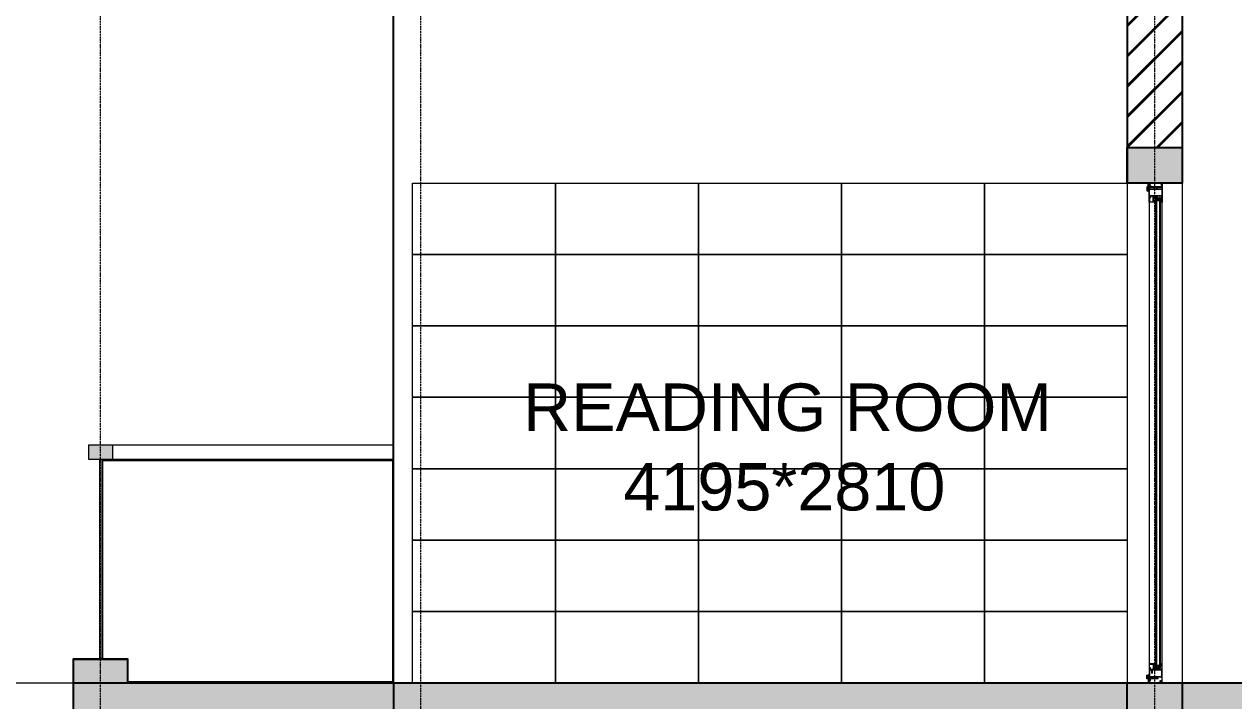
# Model space of a CAD drawing. Header units: millimetres. Extents: x -425671 to 598394, y -194194 to 343585.
# Drawn here: x 45408 to 50486, y 243717 to 246560 of the extents above; entities that cross this region are included whole.
import ezdxf

# ---------------------------------------------------------------- set-up
doc = ezdxf.new("R2010")
doc.units = ezdxf.units.MM
doc.linetypes.add('ACAD_ISO10W100', pattern=[18, 12, -3, 0, -3])
doc.linetypes.add('DOT3', pattern=[0.06, 0, -0.06])
for name, color, linetype, lineweight in [('230mm Wall', 250, 'Continuous', 25), ('Centre line', 30, 'Continuous', 9), ('Door', 250, 'Continuous', 15), ('Furniture', 250, 'Continuous', 5), ('Glass', 4, 'Continuous', 5), ('Hatch', 250, 'Continuous', 5), ('Hidden', 250, 'Continuous', 5), ('Railing', 250, 'Continuous', 9), ('TEXT', 30, 'DOT3', 9)]:
    doc.layers.add(name, color=color, linetype=linetype, lineweight=lineweight)
doc.layers.add('Slab', color=250, linetype='Continuous')
doc.styles.get("Standard").update_dxf_attribs({"font": 'arial.ttf'})

msp = doc.modelspace()

# ---------------------------------------------------------------- hatches: boundary and pattern name
at = {"layer": 'Door', "lineweight": 5}
h = msp.add_hatch(dxfattribs=at)
h.set_pattern_fill('DOTS', color=256, scale=20, angle=360, style=0)
h.set_pattern_definition([(1e-14, (50299.7707, 246025.3246), (0.625, -1.25), [0, -1.25])])
h.paths.add_polyline_path([(50163.665, 245826.632), (50161.665, 245824.632), (50161.665, 245831.632, 0.15152973), (50173.665, 245831.632), (50173.665, 245824.632), (50171.665, 245826.632)])
h = msp.add_hatch(dxfattribs=at)
h.set_pattern_fill('HEX', color=256, scale=6, angle=360, style=0)
h.set_pattern_definition([(1e-14, (50299.7707, 246025.3246), (3e-15, -1.299038), [0.75, -1.5]), (240, (50299.7707, 246025.3246), (-1.125, 0.649519), [0.75, -1.5]), (300, (50300.5207, 246025.3246), (-1.125, -0.649519), [0.75, -1.5])])
h.paths.add_polyline_path([(50162.365, 245819.632), (50162.365, 245824.342), (50163.955, 245825.932), (50171.375, 245825.932), (50172.965, 245824.342), (50172.965, 245819.632)])
h = msp.add_hatch(dxfattribs=at)
h.set_pattern_fill('DOTS', color=256, scale=8, angle=90, style=0)
h.set_pattern_definition([(270, (49814.37626, 244024.933), (-0.5, -0.25), [0, -0.5])])
edge = h.paths.add_edge_path(flags=16)
edge.add_line((50181.728, 245815.81), (50181.128, 245815.81))
edge.add_arc((50181.128, 245816.41), 0.6, -270, -90, ccw=False)
edge.add_line((50181.128, 245817.01), (50181.728, 245817.01))
edge.add_arc((50181.728, 245816.41), 0.6, -90, 90, ccw=False)
edge = h.paths.add_edge_path()
edge.add_arc((50177.854, 245818.748), 0.25, 130, 305)
edge.add_line((50177.998, 245818.543), (50178.613, 245819.307))
edge.add_arc((50178.728, 245819.144), 0.2, 0, 125, ccw=False)
edge.add_line((50178.928, 245819.144), (50178.928, 245817.875))
edge.add_line((50178.928, 245817.875), (50177.694, 245816.439))
edge.add_arc((50177.854, 245816.248), 0.25, 130, 305)
edge.add_line((50177.998, 245816.043), (50178.613, 245816.807))
edge.add_arc((50178.728, 245816.644), 0.2, 0, 125, ccw=False)
edge.add_line((50178.928, 245816.644), (50178.928, 245815.375))
edge.add_line((50178.928, 245815.375), (50177.694, 245813.939))
edge.add_arc((50177.854, 245813.748), 0.25, 130, 305)
edge.add_line((50177.998, 245813.543), (50178.613, 245814.307))
edge.add_arc((50178.728, 245814.144), 0.2, 0, 125, ccw=False)
edge.add_line((50178.928, 245814.144), (50178.928, 245813.42))
edge.add_arc((50177.428, 245813.42), 1.5, -55, 0, ccw=False)
edge.add_line((50178.288, 245812.191), (50176.975, 245810.938))
edge.add_arc((50177.204, 245810.61), 0.4, 125, 295)
edge.add_line((50177.373, 245810.248), (50178.819, 245811.144))
edge.add_arc((50183.045, 245802.081), 10, 96.65945, 115, ccw=False)
edge.add_arc((50181.828, 245812.51), 0.5, -83.34055, 0)
edge.add_line((50182.328, 245812.51), (50182.328, 245813.01))
edge.add_line((50182.328, 245813.01), (50180.528, 245813.01))
edge.add_line((50180.528, 245813.01), (50180.528, 245814.91))
edge.add_line((50180.528, 245814.91), (50181.528, 245814.91))
edge.add_line((50181.528, 245814.91), (50181.528, 245814.61))
edge.add_arc((50181.728, 245814.61), 0.2, 180, 321.758358)
edge.add_line((50181.885, 245814.486), (50182.913, 245815.791))
edge.add_arc((50182.128, 245816.41), 1, -38.241642, 38.241642)
edge.add_line((50182.913, 245817.029), (50181.885, 245818.334))
edge.add_arc((50181.728, 245818.21), 0.2, 38.241642, 180)
edge.add_line((50181.528, 245818.21), (50181.528, 245817.91))
edge.add_line((50181.528, 245817.91), (50180.528, 245817.91))
edge.add_line((50180.528, 245817.91), (50180.528, 245820.71))
edge.add_line((50180.528, 245820.71), (50179.328, 245820.71))
edge.add_line((50179.328, 245820.71), (50177.694, 245818.939))
h = msp.add_hatch(dxfattribs=at)
h.set_pattern_fill('DOTS', color=256, scale=20, angle=360, style=0)
h.set_pattern_definition([(360, (50299.7707, 243660.2033), (0.625, 1.25), [0, -1.25])])
h.paths.add_polyline_path([(50163.665, 243858.896), (50161.665, 243860.896), (50161.665, 243853.896, -0.15152973), (50173.665, 243853.896), (50173.665, 243860.896), (50171.665, 243858.896)])
h = msp.add_hatch(dxfattribs=at)
h.set_pattern_fill('HEX', color=256, scale=6, angle=360, style=0)
h.set_pattern_definition([(360, (50299.7707, 243660.2033), (3e-15, 1.299038), [0.75, -1.5]), (120, (50299.7707, 243660.2033), (-1.125, -0.649519), [0.75, -1.5]), (60, (50300.5207, 243660.2033), (-1.125, 0.649519), [0.75, -1.5])])
h.paths.add_polyline_path([(50162.365, 243865.896), (50162.365, 243861.186), (50163.955, 243859.596), (50171.375, 243859.596), (50172.965, 243861.186), (50172.965, 243865.896)])
h = msp.add_hatch(dxfattribs=at)
h.set_pattern_fill('DOTS', color=256, scale=8, angle=90, style=0)
h.set_pattern_definition([(90, (49814.37626, 245660.5949), (-0.5, 0.25), [0, -0.5])])
edge = h.paths.add_edge_path(flags=16)
edge.add_line((50181.728, 243869.718), (50181.128, 243869.718))
edge.add_arc((50181.128, 243869.118), 0.6, 450, 630)
edge.add_line((50181.128, 243868.518), (50181.728, 243868.518))
edge.add_arc((50181.728, 243869.118), 0.6, 270, 450)
edge = h.paths.add_edge_path()
edge.add_arc((50177.854, 243866.78), 0.25, 55, 230, ccw=False)
edge.add_line((50177.998, 243866.985), (50178.613, 243866.22))
edge.add_arc((50178.728, 243866.384), 0.2, 235, 360)
edge.add_line((50178.928, 243866.384), (50178.928, 243867.653))
edge.add_line((50178.928, 243867.653), (50177.694, 243869.089))
edge.add_arc((50177.854, 243869.28), 0.25, 55, 230, ccw=False)
edge.add_line((50177.998, 243869.485), (50178.613, 243868.72))
edge.add_arc((50178.728, 243868.884), 0.2, 235, 360)
edge.add_line((50178.928, 243868.884), (50178.928, 243870.153))
edge.add_line((50178.928, 243870.153), (50177.694, 243871.589))
edge.add_arc((50177.854, 243871.78), 0.25, 55, 230, ccw=False)
edge.add_line((50177.998, 243871.985), (50178.613, 243871.22))
edge.add_arc((50178.728, 243871.384), 0.2, 235, 360)
edge.add_line((50178.928, 243871.384), (50178.928, 243872.108))
edge.add_arc((50177.428, 243872.108), 1.5, 360, 415)
edge.add_line((50178.288, 243873.337), (50176.975, 243874.59))
edge.add_arc((50177.204, 243874.918), 0.4, 65, 235, ccw=False)
edge.add_line((50177.373, 243875.28), (50178.819, 243874.384))
edge.add_arc((50183.045, 243883.447), 10, 245, 263.34055)
edge.add_arc((50181.828, 243873.018), 0.5, 360, 443.34055, ccw=False)
edge.add_line((50182.328, 243873.018), (50182.328, 243872.518))
edge.add_line((50182.328, 243872.518), (50180.528, 243872.518))
edge.add_line((50180.528, 243872.518), (50180.528, 243870.618))
edge.add_line((50180.528, 243870.618), (50181.528, 243870.618))
edge.add_line((50181.528, 243870.618), (50181.528, 243870.918))
edge.add_arc((50181.728, 243870.918), 0.2, 38.241642, 180, ccw=False)
edge.add_line((50181.885, 243871.041), (50182.913, 243869.737))
edge.add_arc((50182.128, 243869.118), 1, 321.758358, 398.241642, ccw=False)
edge.add_line((50182.913, 243868.499), (50181.885, 243867.194))
edge.add_arc((50181.728, 243867.318), 0.2, 180, 321.758358, ccw=False)
edge.add_line((50181.528, 243867.318), (50181.528, 243867.618))
edge.add_line((50181.528, 243867.618), (50180.528, 243867.618))
edge.add_line((50180.528, 243867.618), (50180.528, 243864.818))
edge.add_line((50180.528, 243864.818), (50179.328, 243864.818))
edge.add_line((50179.328, 243864.818), (50177.694, 243866.589))
at = {"layer": 'Hatch', "transparency": 33554687}
h = msp.add_hatch(dxfattribs=at)
h.set_pattern_fill('JIS_RC_15', color=256, scale=6)
h.set_pattern_definition([(45, (-4774807.05, -1912552.58), (-63.6396103, 63.6396103), []), (45, (-4774802.7, -1912552.58), (-63.6396103, 63.6396103), []), (45, (-4774798.35, -1912552.58), (-63.6396103, 63.6396103), [])])
h.paths.add_polyline_path([(58429.03, 239292.316), (58199.03, 239292.316), (58199.03, 237192.316), (58429.03, 237192.316)])
h.paths.add_polyline_path([(58429.03, 240042.316), (58199.03, 240042.316), (58199.03, 239842.316), (58429.03, 239842.316)])
h.paths.add_polyline_path([(58429.03, 242592.316), (58199.03, 242592.316), (58199.03, 240492.316), (58429.03, 240492.316)])
h.paths.add_polyline_path([(58429.03, 245892.316), (58199.03, 245892.316), (58199.03, 243792.316), (58429.03, 243792.316)])
h.paths.add_polyline_path([(58429.03, 249192.316), (58199.03, 249192.316), (58199.03, 247092.316), (58429.03, 247092.316)])
h.paths.add_polyline_path([(58429.03, 249942.316), (58199.03, 249942.316), (58199.03, 249742.316), (58429.03, 249742.316)])
h.paths.add_polyline_path([(56699.03, 249942.316), (56469.03, 249942.316), (56469.03, 249342.316), (56699.03, 249342.316)])
h.paths.add_polyline_path([(56699.03, 249192.316), (56469.03, 249192.316), (56469.03, 247092.316), (56699.03, 247092.316)])
h.paths.add_polyline_path([(50269.03, 249942.316), (50039.03, 249942.316), (50039.03, 249342.316), (50269.03, 249342.316)])
h.paths.add_polyline_path([(50269.03, 246642.316), (50039.03, 246642.316), (50039.03, 246042.316), (50269.03, 246042.316)])
h.paths.add_polyline_path([(56699.03, 246642.316), (56469.03, 246642.316), (56469.03, 246042.316), (56699.03, 246042.316)])
h.paths.add_polyline_path([(56699.03, 243342.316), (56469.03, 243342.316), (56469.03, 242742.316), (56699.03, 242742.316)])
h.paths.add_polyline_path([(50269.03, 243342.316), (50039.03, 243342.316), (50039.03, 242742.316), (50269.03, 242742.316)])
h.paths.add_polyline_path([(50269.03, 240042.316), (50039.03, 240042.316), (50039.03, 239442.316), (50269.03, 239442.316)])
h.paths.add_polyline_path([(56699.03, 240042.316), (56469.03, 240042.316), (56469.03, 239442.316), (56699.03, 239442.316)])
at = {"layer": 'Slab', "transparency": 33554687}
h = msp.add_hatch(color=256, dxfattribs=at)
h.dxf.hatch_style = 1
h.paths.add_polyline_path([(50269.03, 246042.316), (50039.03, 246042.316), (50039.03, 245892.316), (50269.03, 245892.316)])
h.paths.add_polyline_path([(50269.03, 247092.316), (50039.03, 247092.316), (50039.03, 246942.316), (50039.03, 246942.316), (50039.03, 246642.316), (50269.03, 246642.316)])
h.paths.add_polyline_path([(53579.03, 247092.316), (50269.03, 247092.316), (50269.03, 246942.316), (53579.03, 246942.316)])
h.paths.add_polyline_path([(53849.03, 247092.316), (53579.03, 247092.316), (53579.03, 246942.316), (53774.03, 246942.316), (53774.03, 246867.316), (54044.03, 246867.316), (54044.03, 246717.316), (54314.03, 246717.316), (54314.03, 246567.316), (54584.03, 246567.316), (54584.03, 246417.316), (54854.03, 246417.316), (54854.03, 246267.316), (55124.03, 246267.316), (55124.03, 246117.316), (55394.03, 246117.316), (55394.03, 245967.316), (55469.03, 245967.316), (55469.03, 246192.316), (55199.03, 246192.316), (55199.03, 246342.316), (54929.03, 246342.316), (54929.03, 246492.316), (54659.03, 246492.316), (54659.03, 246642.316), (54389.03, 246642.316), (54389.03, 246792.316), (54119.03, 246792.316), (54119.03, 246942.316), (53849.03, 246942.316)])
h.paths.add_polyline_path([(56699.03, 247092.316), (56469.03, 247092.316), (56469.03, 246642.316), (56699.03, 246642.316)])
h.paths.add_polyline_path([(58199.03, 247092.316), (56699.03, 247092.316), (56699.03, 246942.316), (58199.03, 246942.316)])
h.paths.add_polyline_path([(58429.03, 246942.316), (58429.03, 247092.316), (58199.03, 247092.316), (58199.03, 246642.316), (58429.03, 246642.316)])
h.paths.add_polyline_path([(58429.03, 246442.316), (58199.03, 246442.316), (58199.03, 246342.316), (58429.03, 246342.316)])
h.paths.add_polyline_path([(58879.03, 246392.316), (58729.03, 246442.316), (58429.03, 246442.316), (58429.03, 246342.316), (58879.03, 246342.316)])
h.paths.add_polyline_path([(58429.03, 246042.316), (58199.03, 246042.316), (58199.03, 245892.316), (58429.03, 245892.316)])
h.paths.add_polyline_path([(56699.03, 246042.316), (56469.03, 246042.316), (56469.03, 245892.316), (56699.03, 245892.316)])
h.paths.add_polyline_path([(56469.03, 250392.316), (50269.03, 250392.316), (50269.03, 250242.316), (56469.03, 250242.316)])
h.paths.add_polyline_path([(56699.03, 250392.316), (56469.03, 250392.316), (56469.03, 249942.316), (56699.03, 249942.316)])
h.paths.add_polyline_path([(58199.03, 250392.316), (56699.03, 250392.316), (56699.03, 250242.316), (58199.03, 250242.316)])
h.paths.add_polyline_path([(58429.03, 250392.316), (58199.03, 250392.316), (58199.03, 250242.316), (58199.03, 249942.316), (58429.03, 249942.316)])
h.paths.add_polyline_path([(58429.03, 249742.316), (58199.03, 249742.316), (58199.03, 249642.316), (58429.03, 249642.316)])
h.paths.add_polyline_path([(58879.03, 249692.316), (58729.03, 249742.316), (58429.03, 249742.316), (58429.03, 249642.316), (58879.03, 249642.316)])
h.paths.add_polyline_path([(58429.03, 250492.316), (58199.03, 250492.316), (58199.03, 250392.316), (58429.03, 250392.316)])
h.paths.add_polyline_path([(58429.03, 249342.316), (58199.03, 249342.316), (58199.03, 249192.316), (58429.03, 249192.316)])
h.paths.add_polyline_path([(56699.03, 249342.316), (56469.03, 249342.316), (56469.03, 249192.316), (56699.03, 249192.316)])
h.paths.add_polyline_path([(50269.03, 250242.316), (50269.03, 250392.316), (50039.03, 250392.316), (50039.03, 249942.316), (50269.03, 249942.316)])
h.paths.add_polyline_path([(50269.03, 250492.316), (50039.03, 250492.316), (50039.03, 250392.316), (50269.03, 250392.316)])
h.paths.add_polyline_path([(50269.03, 249342.316), (50039.03, 249342.316), (50039.03, 249192.316), (50269.03, 249192.316)])
h.paths.add_polyline_path([(50039.03, 247092.316), (46959.03, 247092.316), (46959.03, 246942.316), (50039.03, 246942.316)])
h.paths.add_polyline_path([(50039.03, 243792.316), (46959.03, 243792.316), (46959.03, 243642.316), (50039.03, 243642.316)])
h.paths.add_polyline_path([(46959.03, 243792.316), (45614.03, 243792.316), (45614.03, 243642.316), (46959.03, 243642.316)])
h.paths.add_polyline_path([(45844.03, 243892.316), (45614.03, 243892.316), (45614.03, 243792.316), (45844.03, 243792.316)])
h.paths.add_polyline_path([(45779.03, 244792.316), (45679.03, 244792.316), (45679.03, 244732.316), (45779.03, 244732.316)])
h.paths.add_polyline_path([(45779.03, 241492.316), (45679.03, 241492.316), (45679.03, 241432.316), (45779.03, 241432.316)])
h.paths.add_polyline_path([(45844.03, 240592.316), (45614.03, 240592.316), (45614.03, 240492.316), (45844.03, 240492.316)])
h.paths.add_polyline_path([(46959.03, 240492.316), (45614.03, 240492.316), (45614.03, 240342.316), (46959.03, 240342.316)])
h.paths.add_polyline_path([(50039.03, 240492.316), (47039.03, 240492.316), (46959.03, 240492.316), (46959.03, 240342.316), (50039.03, 240342.316)])
h.paths.add_polyline_path([(50269.03, 243792.316), (50039.03, 243792.316), (50039.03, 243642.316), (50039.03, 243642.316), (50039.03, 243342.316), (50269.03, 243342.316)])
h.paths.add_polyline_path([(50269.03, 242742.316), (50039.03, 242742.316), (50039.03, 242592.316), (50269.03, 242592.316)])
h.paths.add_polyline_path([(52544.03, 243792.316), (50269.03, 243792.316), (50269.03, 243642.316), (52544.03, 243642.316)])
h.paths.add_polyline_path([(56699.03, 243642.316), (56699.03, 243792.316), (56469.03, 243792.316), (56469.03, 243342.316), (56699.03, 243342.316)])
h.paths.add_polyline_path([(58199.03, 243642.316), (56699.03, 243642.316), (56699.03, 243542.316), (58199.03, 243542.316)])
h.paths.add_polyline_path([(58429.03, 243792.316), (58199.03, 243792.316), (58199.03, 243342.316), (58429.03, 243342.316)])
h.paths.add_polyline_path([(58429.03, 243142.316), (58199.03, 243142.316), (58199.03, 243042.316), (58429.03, 243042.316)])
h.paths.add_polyline_path([(58729.03, 243142.316), (58429.03, 243142.316), (58429.03, 243042.316), (58879.03, 243042.316), (58879.03, 243092.316)])
h.paths.add_polyline_path([(58429.03, 242742.316), (58199.03, 242742.316), (58199.03, 242592.316), (58429.03, 242592.316)])
h.paths.add_polyline_path([(56699.03, 242742.316), (56469.03, 242742.316), (56469.03, 242592.316), (56699.03, 242592.316)])
h.paths.add_polyline_path([(50269.03, 240492.316), (50039.03, 240492.316), (50039.03, 240342.316), (50039.03, 240342.316), (50039.03, 240042.316), (50269.03, 240042.316)])
h.paths.add_polyline_path([(52544.03, 240492.316), (50269.03, 240492.316), (50269.03, 240342.316), (52544.03, 240342.316)])
h.paths.add_polyline_path([(52844.03, 240492.316), (52544.03, 240492.316), (52544.03, 240342.316), (52844.03, 240342.316)])
h.paths.add_polyline_path([(53579.03, 240492.316), (52844.03, 240492.316), (52844.03, 240342.316), (53579.03, 240342.316)])
h.paths.add_polyline_path([(53849.03, 240492.316), (53579.03, 240492.316), (53579.03, 240342.316), (53774.03, 240342.316), (53774.03, 240267.316), (54044.03, 240267.316), (54044.03, 240117.316), (54314.03, 240117.316), (54314.03, 239967.316), (54584.03, 239967.316), (54584.03, 239817.316), (54854.03, 239817.316), (54854.03, 239667.316), (55124.03, 239667.316), (55124.03, 239517.316), (55394.03, 239517.316), (55394.03, 239367.316), (55469.03, 239367.316), (55469.03, 239592.316), (55199.03, 239592.316), (55199.03, 239742.316), (54929.03, 239742.316), (54929.03, 239892.316), (54659.03, 239892.316), (54659.03, 240042.316), (54389.03, 240042.316), (54389.03, 240192.316), (54119.03, 240192.316), (54119.03, 240342.316), (53849.03, 240342.316)])
h.paths.add_polyline_path([(56699.03, 240342.316), (56699.03, 240492.316), (56469.03, 240492.316), (56469.03, 240042.316), (56699.03, 240042.316)])
h.paths.add_polyline_path([(58199.03, 240342.316), (56699.03, 240342.316), (56699.03, 240242.316), (58199.03, 240242.316)])
h.paths.add_polyline_path([(58429.03, 240492.316), (58199.03, 240492.316), (58199.03, 240042.316), (58429.03, 240042.316)])
h.paths.add_polyline_path([(58429.03, 239842.316), (58199.03, 239842.316), (58199.03, 239742.316), (58429.03, 239742.316)])
h.paths.add_polyline_path([(58429.03, 239442.316), (58199.03, 239442.316), (58199.03, 239292.316), (58429.03, 239292.316)])
h.paths.add_polyline_path([(56699.03, 239442.316), (56469.03, 239442.316), (56469.03, 239292.316), (56699.03, 239292.316)])
h.paths.add_polyline_path([(58199.03, 237042.316), (56699.03, 237042.316), (56699.03, 236942.316), (58199.03, 236942.316)])
h.paths.add_polyline_path([(58429.03, 237192.316), (58199.03, 237192.316), (58199.03, 236742.316), (58429.03, 236742.316)])
h.paths.add_polyline_path([(56699.03, 237192.316), (56469.03, 237192.316), (56469.03, 236742.316), (56699.03, 236742.316)])
h.paths.add_polyline_path([(56469.03, 237192.316), (52844.03, 237192.316), (52844.03, 237042.316), (56469.03, 237042.316)])
h.paths.add_polyline_path([(52844.03, 237192.316), (52544.03, 237192.316), (52544.03, 237042.316), (52844.03, 237042.316)])
h.paths.add_polyline_path([(52544.03, 237192.316), (50269.03, 237192.316), (50269.03, 237042.316), (52544.03, 237042.316)])
h.paths.add_polyline_path([(50269.03, 237192.316), (50039.03, 237192.316), (50039.03, 236742.316), (50269.03, 236742.316)])
h.paths.add_polyline_path([(50269.03, 239442.316), (50039.03, 239442.316), (50039.03, 239292.316), (50269.03, 239292.316)])
h.paths.add_polyline_path([(46959.03, 247092.316), (45614.03, 247092.316), (45614.03, 246942.316), (46959.03, 246942.316)])
h.paths.add_polyline_path([(50204.03, 251292.316), (50104.03, 251292.316), (50104.03, 251232.316), (50204.03, 251232.316)])
h.paths.add_polyline_path([(58364.03, 251292.316), (58264.03, 251292.316), (58264.03, 251232.316), (58364.03, 251232.316)])

# ---------------------------------------------------------------- linework, layer by layer
at = {"layer": '230mm Wall'}
for p, q in [((46959.03, 243792.316), (46959.03, 246942.316)), ((50039.03, 246942.316), (50039.03, 245892.316)), ((50269.03, 246942.316), (50269.03, 245892.316)), ((50269.03, 245892.316), (50039.03, 245892.316))]:
    msp.add_line(p, q, dxfattribs=at)
at = {"layer": 'Centre line', "linetype": 'ACAD_ISO10W100', "ltscale": 0.6}
for p, q in [((45729.018, 228832.337), (45729.044, 260832.337)), ((47074.011, 228832.337), (47074.038, 260832.337)), ((50154.023, 228832.337), (50154.05, 260832.337))]:
    msp.add_line(p, q, dxfattribs=at)
at = {"layer": 'Door', "lineweight": 5}
for p, q in [((50126.89, 245876.027), (50121.699, 245876.027)), ((50121.699, 245876.027), (50121.699, 245860.289)), ((50123.299, 245867.589), (50123.299, 245874.027)), ((50183.669, 245874.027), (50123.299, 245874.027)), ((50125.099, 245867.589), (50123.299, 245867.589)), ((50123.299, 245861.389), (50123.299, 245866.389)), ((50123.299, 245866.389), (50125.899, 245866.389)), ((50125.899, 245861.389), (50123.299, 245861.389)), ((50125.099, 245868.589), (50125.099, 245867.589)), ((50126.099, 245868.589), (50125.099, 245868.589)), ((50125.899, 245866.389), (50125.899, 245865.609)), ((50125.899, 245862.369), (50125.899, 245861.389)), ((50126.099, 245867.589), (50126.099, 245868.589)), ((50126.699, 245867.589), (50126.099, 245867.589)), ((50126.699, 245866.384), (50126.699, 245867.589)), ((50126.699, 245860.589), (50126.699, 245861.595)), ((50126.89, 245876.027), (50126.89, 245887.181)), ((50127.093, 245887.381), (50131.39, 245887.381)), ((50128.49, 245886.081), (50128.49, 245881.081)), ((50131.09, 245886.081), (50128.49, 245886.081)), ((50128.49, 245881.081), (50131.09, 245881.081)), ((50130.29, 245879.881), (50128.49, 245879.881)), ((50128.49, 245879.881), (50128.49, 245876.027)), ((50183.669, 245876.027), (50128.49, 245876.027)), ((50130.29, 245878.881), (50130.29, 245879.881)), ((50131.29, 245878.881), (50130.29, 245878.881)), ((50131.09, 245885.101), (50131.09, 245886.081)), ((50131.09, 245881.081), (50131.09, 245881.861)), ((50131.29, 245879.881), (50131.29, 245878.881)), ((50131.89, 245879.881), (50131.29, 245879.881)), ((50131.89, 245886.881), (50131.89, 245885.875)), ((50131.89, 245881.087), (50131.89, 245879.881)), ((50121.902, 245860.089), (50126.199, 245860.089)), ((50130.665, 245821.973), (50130.665, 243863.555)), ((50157.665, 245831.632), (50157.665, 243853.896)), ((50158.665, 245831.632), (50158.665, 243853.896)), ((50159.665, 245831.632), (50159.665, 243853.896)), ((50160.665, 245831.632), (50160.665, 243853.896)), ((50161.665, 245831.632), (50161.665, 243853.896)), ((50173.665, 245831.632), (50173.665, 243853.896)), ((50174.665, 245831.632), (50174.665, 243853.896)), ((50175.665, 245831.632), (50175.665, 243853.896)), ((50176.665, 245831.632), (50176.665, 243853.896)), ((50177.665, 245831.632), (50177.665, 243853.896)), ((50185.669, 243859.841), (50185.669, 245812.719)), ((50138.268, 243847.212), (50138.268, 243848.712)), ((50121.699, 243809.501), (50121.699, 243825.239)), ((50126.89, 243809.501), (50121.699, 243809.501)), ((50121.902, 243825.439), (50126.199, 243825.439)), ((50123.299, 243824.139), (50123.299, 243819.139)), ((50125.899, 243824.139), (50123.299, 243824.139)), ((50123.299, 243819.139), (50125.899, 243819.139)), ((50125.099, 243817.939), (50123.299, 243817.939)), ((50123.299, 243817.939), (50123.299, 243811.501)), ((50169.056, 243811.501), (50123.299, 243811.501)), ((50125.099, 243816.939), (50125.099, 243817.939)), ((50126.099, 243816.939), (50125.099, 243816.939)), ((50125.899, 243823.158), (50125.899, 243824.139)), ((50125.899, 243819.139), (50125.899, 243819.919)), ((50126.099, 243817.939), (50126.099, 243816.939)), ((50126.699, 243817.939), (50126.099, 243817.939)), ((50126.699, 243824.939), (50126.699, 243823.933)), ((50126.699, 243819.144), (50126.699, 243817.939)), ((50126.89, 243809.501), (50126.89, 243798.347)), ((50127.093, 243798.147), (50131.39, 243798.147)), ((50128.49, 243805.647), (50128.49, 243809.501)), ((50169.056, 243809.501), (50128.49, 243809.501)), ((50130.29, 243805.647), (50128.49, 243805.647)), ((50128.49, 243799.447), (50128.49, 243804.447)), ((50128.49, 243804.447), (50131.09, 243804.447)), ((50131.09, 243799.447), (50128.49, 243799.447)), ((50130.29, 243806.647), (50130.29, 243805.647)), ((50131.29, 243806.647), (50130.29, 243806.647)), ((50131.09, 243804.447), (50131.09, 243803.667)), ((50131.09, 243800.427), (50131.09, 243799.447)), ((50131.29, 243805.647), (50131.29, 243806.647)), ((50131.89, 243805.647), (50131.29, 243805.647)), ((50131.89, 243804.441), (50131.89, 243805.647)), ((50131.89, 243798.647), (50131.89, 243799.652)), ((50169.056, 243809.501), (50169.056, 243811.501))]:
    msp.add_line(p, q, dxfattribs=at)
at = {"layer": 'Door', "linetype": 'Continuous', "lineweight": 5}
for p, q in [((50126.89, 245887.181), (50126.89, 245892.316)), ((50181.169, 245892.316), (50126.89, 245892.316)), ((50161.665, 245831.632), (50157.665, 245831.632)), ((50177.665, 245831.632), (50173.665, 245831.632)), ((50138.669, 243847.312), (50138.669, 243848.712)), ((50161.665, 243853.896), (50157.665, 243853.896)), ((50177.665, 243853.896), (50173.665, 243853.896)), ((50127.093, 243798.147), (50127.093, 243792.316)), ((50180.181, 243792.316), (50127.093, 243792.316))]:
    msp.add_line(p, q, dxfattribs=at)
at = {"layer": 'Door', "color": 252, "lineweight": 5}
for p, q in [((50142.37, 243848.226), (50141.571, 243849.027)), ((50144.257, 243847.14), (50142.113, 243847.344)), ((50144.257, 243846.258), (50142.113, 243846.462)), ((50144.257, 243845.376), (50142.113, 243845.58)), ((50144.257, 243844.494), (50142.113, 243844.698)), ((50144.257, 243843.612), (50142.113, 243843.816)), ((50144.257, 243842.73), (50142.113, 243842.934)), ((50144.257, 243841.848), (50142.113, 243842.052)), ((50144.257, 243840.966), (50142.113, 243841.17)), ((50144.257, 243840.084), (50142.113, 243840.288)), ((50144.257, 243839.202), (50142.113, 243839.406)), ((50144.257, 243838.32), (50142.113, 243838.524)), ((50144.257, 243837.438), (50142.113, 243837.642)), ((50144.257, 243836.556), (50142.113, 243836.76)), ((50144.257, 243835.674), (50142.113, 243835.878)), ((50144.082, 243834.792), (50142.329, 243834.996)), ((50144.257, 243848.022), (50142.37, 243848.226)), ((50142.699, 243834.773), (50143.236, 243832.602)), ((50142.699, 243834.773), (50143.236, 243832.602)), ((50143.236, 243832.602), (50143.669, 243834.489)), ((50143.981, 243848.226), (50144.888, 243849.018))]:
    msp.add_line(p, q, dxfattribs=at)
at = {"layer": 'Door', "lineweight": 5}
for points in [[(50128.207, 245865.245), (50128.76, 245864.359), (50129.897, 245863.39, -0.24420194), (50130.981, 245860.988, -0.29976321), (50129.751, 245859.181, -0.35636014), (50126.732, 245859.773), (50126.732, 245862.473, 0.41421356), (50126.532, 245862.673), (50125.494, 245862.673, 0.55884413), (50125.315, 245862.383), (50125.606, 245861.808, -0.55884413), (50125.427, 245861.517), (50125.434, 245861.517, -0.24467363), (50125.024, 245861.731), (50123.928, 245863.402, -0.31535027), (50123.928, 245864.549), (50125.024, 245866.22, -0.24467363), (50125.434, 245866.433), (50125.427, 245866.433, -0.55884413), (50125.606, 245866.143), (50125.315, 245865.568, 0.55884413), (50125.494, 245865.278), (50126.532, 245865.278, 0.41421356), (50126.732, 245865.478), (50126.732, 245867.655, -1.0991934), (50128.191, 245868.12)], [(50127.53, 245864.408), (50127.538, 245860.273, 0.34244487), (50128.232, 245859.773, 0.60288188), (50129.993, 245861.354, 0.312924), (50129.194, 245862.659), (50128.599, 245863.273)], [(50133.336, 245884.751), (50133.889, 245883.865), (50135.026, 245882.895, -0.24420194), (50136.111, 245880.493, -0.29976321), (50134.881, 245878.686, -0.35636014), (50131.862, 245879.278), (50131.862, 245881.978, 0.41421356), (50131.662, 245882.178), (50130.623, 245882.178, 0.55884413), (50130.444, 245881.888), (50130.735, 245881.313, -0.55884413), (50130.556, 245881.023), (50130.563, 245881.023, -0.24467363), (50130.154, 245881.236), (50129.057, 245882.907, -0.31535027), (50129.057, 245884.054), (50130.154, 245885.726, -0.24467363), (50130.563, 245885.939), (50130.556, 245885.939, -0.55884413), (50130.735, 245885.649), (50130.444, 245885.073, 0.55884413), (50130.623, 245884.783), (50131.662, 245884.783, 0.41421356), (50131.862, 245884.983), (50131.862, 245887.161, -1.0991934), (50133.321, 245887.625)], [(50132.66, 245883.913), (50132.668, 245879.778, 0.34244487), (50133.362, 245879.278, 0.60288188), (50135.123, 245880.859, 0.312924), (50134.323, 245882.165), (50133.729, 245882.778)], [(50157.563, 245823.441), (50153.863, 245816.721, 0.5141299), (50154.284, 245815.841), (50154.789, 245815.752), (50154.789, 245812.352), (50153.345, 245812.225, 0.65154927), (50153.05, 245811.36, 0.09766137), (50159.55, 245807.377, 0.81914013), (50159.962, 245808.044, -0.33146473), (50157.832, 245819.799), (50159.436, 245823.029, 0.55664167), (50158.989, 245823.752), (50158.089, 245823.752, 0.27339926)], [(50177.694, 245818.939, 0.95729174), (50177.998, 245818.543), (50178.613, 245819.307, -0.6068149), (50178.928, 245819.144), (50178.928, 245817.875), (50177.694, 245816.439, 0.95729174), (50177.998, 245816.043), (50178.613, 245816.807, -0.6068149), (50178.928, 245816.644), (50178.928, 245815.375), (50177.694, 245813.939, 0.95729174), (50177.998, 245813.543), (50178.613, 245814.307, -0.6068149), (50178.928, 245814.144), (50178.928, 245813.42, -0.24469844), (50178.288, 245812.191), (50176.975, 245810.938, 0.91633117), (50177.373, 245810.248), (50178.819, 245811.144, -0.08019702), (50181.886, 245812.014, 0.38056629), (50182.328, 245812.51), (50182.328, 245813.01), (50180.528, 245813.01), (50180.528, 245814.91), (50181.528, 245814.91), (50181.528, 245814.61, 0.71170345), (50181.885, 245814.486), (50182.913, 245815.791, 0.34668807), (50182.913, 245817.029), (50181.885, 245818.334, 0.71170345), (50181.528, 245818.21), (50181.528, 245817.91), (50180.528, 245817.91), (50180.528, 245820.71), (50179.328, 245820.71)], [(50157.563, 243862.087), (50153.863, 243868.807, -0.5141299), (50154.284, 243869.687), (50154.789, 243869.776), (50154.789, 243873.176), (50153.345, 243873.302, -0.65154927), (50153.05, 243874.168, -0.09766137), (50159.55, 243878.151, -0.81914013), (50159.962, 243877.484, 0.33146473), (50157.832, 243865.729), (50159.436, 243862.499, -0.55664167), (50158.989, 243861.776), (50158.089, 243861.776, -0.27339926)], [(50177.694, 243866.589, -0.95729174), (50177.998, 243866.985), (50178.613, 243866.22, 0.6068149), (50178.928, 243866.384), (50178.928, 243867.653), (50177.694, 243869.089, -0.95729174), (50177.998, 243869.485), (50178.613, 243868.72, 0.6068149), (50178.928, 243868.884), (50178.928, 243870.153), (50177.694, 243871.589, -0.95729174), (50177.998, 243871.985), (50178.613, 243871.22, 0.6068149), (50178.928, 243871.384), (50178.928, 243872.108, 0.24469844), (50178.288, 243873.337), (50176.975, 243874.59, -0.91633117), (50177.373, 243875.28), (50178.819, 243874.384, 0.08019702), (50181.886, 243873.514, -0.38056629), (50182.328, 243873.018), (50182.328, 243872.518), (50180.528, 243872.518), (50180.528, 243870.618), (50181.528, 243870.618), (50181.528, 243870.918, -0.71170345), (50181.885, 243871.041), (50182.913, 243869.737, -0.34668807), (50182.913, 243868.499), (50181.885, 243867.194, -0.71170345), (50181.528, 243867.318), (50181.528, 243867.618), (50180.528, 243867.618), (50180.528, 243864.818), (50179.328, 243864.818)], [(50128.207, 243820.283), (50128.76, 243821.169), (50129.897, 243822.138, 0.24420194), (50130.981, 243824.54, 0.29976321), (50129.751, 243826.347, 0.35636014), (50126.732, 243825.755), (50126.732, 243823.055, -0.41421356), (50126.532, 243822.855), (50125.494, 243822.855, -0.55884413), (50125.315, 243823.145), (50125.606, 243823.72, 0.55884413), (50125.427, 243824.01), (50125.434, 243824.01, 0.24467363), (50125.024, 243823.797), (50123.928, 243822.126, 0.31535027), (50123.928, 243820.979), (50125.024, 243819.308, 0.24467363), (50125.434, 243819.094), (50125.427, 243819.094, 0.55884413), (50125.606, 243819.385), (50125.315, 243819.96, -0.55884413), (50125.494, 243820.25), (50126.532, 243820.25, -0.41421356), (50126.732, 243820.05), (50126.732, 243817.872, 1.0991934), (50128.191, 243817.408)], [(50127.53, 243821.12), (50127.538, 243825.255, -0.34244487), (50128.232, 243825.755, -0.60288188), (50129.993, 243824.174, -0.312924), (50129.194, 243822.868), (50128.599, 243822.255)], [(50133.336, 243800.777), (50133.889, 243801.663), (50135.026, 243802.633, 0.24420194), (50136.111, 243805.035, 0.29976321), (50134.881, 243806.842, 0.35636014), (50131.862, 243806.25), (50131.862, 243803.55, -0.41421356), (50131.662, 243803.35), (50130.623, 243803.35, -0.55884413), (50130.444, 243803.64), (50130.735, 243804.215, 0.55884413), (50130.556, 243804.505), (50130.563, 243804.505, 0.24467363), (50130.154, 243804.292), (50129.057, 243802.621, 0.31535027), (50129.057, 243801.474), (50130.154, 243799.802, 0.24467363), (50130.563, 243799.589), (50130.556, 243799.589, 0.55884413), (50130.735, 243799.879), (50130.444, 243800.455, -0.55884413), (50130.623, 243800.745), (50131.662, 243800.745, -0.41421356), (50131.862, 243800.545), (50131.862, 243798.367, 1.0991934), (50133.321, 243797.903)], [(50132.66, 243801.615), (50132.668, 243805.75, -0.34244487), (50133.362, 243806.25, -0.60288188), (50135.123, 243804.669, -0.312924), (50134.323, 243803.363), (50133.729, 243802.75)], [(50179.181, 243795.76), (50178.628, 243796.646), (50177.491, 243797.616, -0.24420194), (50176.406, 243800.018, -0.29976321), (50177.636, 243801.825, -0.35636014), (50180.655, 243801.233), (50180.655, 243798.532, 0.41421356), (50180.855, 243798.332), (50181.894, 243798.332, 0.55884413), (50182.072, 243798.623), (50181.782, 243799.198, -0.55884413), (50181.96, 243799.488), (50181.954, 243799.488, -0.24467363), (50182.363, 243799.275), (50183.46, 243797.604, -0.31535027), (50183.46, 243796.456), (50182.363, 243794.785, -0.24467363), (50181.954, 243794.572), (50181.96, 243794.572, -0.55884413), (50181.782, 243794.862), (50182.072, 243795.438, 0.55884413), (50181.894, 243795.728), (50180.855, 243795.728, 0.41421356), (50180.655, 243795.528), (50180.655, 243793.35, -1.0991934), (50179.196, 243792.886)], [(50179.857, 243796.598), (50179.849, 243800.733, 0.34244487), (50179.155, 243801.233, 0.60288188), (50177.394, 243799.652, 0.312924), (50178.194, 243798.346), (50178.788, 243797.733)], [(50183.632, 243798.911), (50182.231, 243798.911, 0.41421356), (50182.031, 243798.711), (50182.031, 243797.683, 0.41421356), (50182.231, 243797.483), (50183.632, 243797.483, 0.2724352), (50183.807, 243797.586), (50184.07, 243798.1, 0.2590071), (50184.07, 243798.294), (50183.807, 243798.808, 0.2724352)]]:
    msp.add_lwpolyline(points, format="xyb", close=True, dxfattribs=at)
for points in [[(50182.269, 245868.116), (50183.669, 245868.116), (50183.669, 245884.816), (50182.269, 245884.816), (50182.269, 245883.816), (50181.269, 245883.816), (50181.269, 245884.816), (50180.669, 245884.816), (50180.669, 245886.022, -0.34199421), (50181.344, 245886.893, -0.4903158), (50181.469, 245886.796), (50181.469, 245886.016), (50184.069, 245886.016), (50184.069, 245891.016), (50181.469, 245891.016), (50181.469, 245890.036, -0.4903158), (50181.344, 245889.939, -0.34199421), (50180.669, 245890.811), (50180.669, 245891.816, -0.41421629), (50181.169, 245892.316), (50185.469, 245892.316, -0.41421356), (50185.669, 245892.116), (50185.669, 245812.816, -0.41421356), (50185.469, 245812.616), (50181.169, 245812.616, -0.41421629), (50180.669, 245813.116), (50180.669, 245814.121, -0.34199421), (50181.344, 245814.993, -0.4903158), (50181.469, 245814.896), (50181.469, 245813.916), (50184.069, 245813.916), (50184.069, 245818.916), (50181.469, 245818.916), (50181.469, 245818.136, -0.4903158), (50181.344, 245818.039, -0.34199421), (50180.669, 245818.91), (50180.669, 245820.116), (50181.269, 245820.116), (50181.269, 245821.116), (50182.269, 245821.116), (50182.269, 245820.116), (50183.669, 245820.116), (50183.669, 245836.816), (50182.269, 245836.816), (50182.269, 245835.816), (50181.269, 245835.816), (50181.269, 245836.816), (50164.668, 245836.816), (50164.668, 245832.616, -0.41421356), (50163.668, 245831.616), (50162.168, 245831.616, -0.41421356), (50161.468, 245832.316), (50161.468, 245833.016), (50163.268, 245833.016), (50163.268, 245836.816), (50153.668, 245836.816), (50153.668, 245833.016), (50155.468, 245833.016), (50155.468, 245832.316, -0.41421356), (50154.768, 245831.616), (50153.468, 245831.616), (50150.168, 245831.616, -0.41421356), (50149.168, 245832.616), (50149.168, 245833.316), (50151.668, 245833.316), (50151.668, 245836.816), (50132.668, 245836.816), (50132.668, 245833.316), (50135.168, 245833.316), (50135.168, 245832.616, -0.41421356), (50134.168, 245831.616), (50130.668, 245831.616), (50130.668, 245873.316), (50134.168, 245873.316, -0.41421356), (50135.168, 245872.316), (50135.168, 245871.616), (50132.668, 245871.616), (50132.668, 245868.116), (50151.668, 245868.116), (50151.668, 245871.616), (50149.168, 245871.616), (50149.168, 245872.316, -0.41421356), (50150.168, 245873.316), (50153.468, 245873.316), (50154.768, 245873.316, -0.41421356), (50155.468, 245872.616), (50155.468, 245871.916), (50153.668, 245871.916), (50153.668, 245868.116), (50163.268, 245868.116), (50163.268, 245871.916), (50161.468, 245871.916), (50161.468, 245872.616, -0.41421356), (50162.168, 245873.316), (50163.668, 245873.316, -0.41421356), (50164.668, 245872.316), (50164.668, 245868.116), (50181.269, 245868.116), (50181.269, 245869.116), (50182.269, 245869.116), (50182.269, 245868.116)], [(50182.269, 243817.412), (50183.669, 243817.412), (50183.669, 243800.712), (50182.269, 243800.712), (50182.269, 243801.712), (50181.269, 243801.712), (50181.269, 243800.712), (50180.669, 243800.712), (50180.669, 243799.506, 0.34199421), (50181.344, 243798.635, 0.4903158), (50181.469, 243798.732), (50181.469, 243799.512), (50184.069, 243799.512), (50184.069, 243794.512), (50181.469, 243794.512), (50181.469, 243795.492, 0.4903158), (50181.344, 243795.589, 0.34199421), (50180.669, 243794.717), (50180.669, 243793.712, 0.41421629), (50181.169, 243793.212), (50185.469, 243793.212, 0.41421356), (50185.669, 243793.412), (50185.669, 243872.712, 0.41421356), (50185.469, 243872.912), (50181.169, 243872.912, 0.41421629), (50180.669, 243872.412), (50180.669, 243871.406, 0.34199421), (50181.344, 243870.535, 0.4903158), (50181.469, 243870.632), (50181.469, 243871.612), (50184.069, 243871.612), (50184.069, 243866.612), (50181.469, 243866.612), (50181.469, 243867.392, 0.4903158), (50181.344, 243867.489, 0.34199421), (50180.669, 243866.618), (50180.669, 243865.412), (50181.269, 243865.412), (50181.269, 243864.412), (50182.269, 243864.412), (50182.269, 243865.412), (50183.669, 243865.412), (50183.669, 243848.712), (50182.269, 243848.712), (50182.269, 243849.712), (50181.269, 243849.712), (50181.269, 243848.712), (50164.668, 243848.712), (50164.668, 243852.912, 0.41421356), (50163.668, 243853.912), (50162.168, 243853.912, 0.41421356), (50161.468, 243853.212), (50161.468, 243852.512), (50163.268, 243852.512), (50163.268, 243848.712), (50153.668, 243848.712), (50153.668, 243852.512), (50155.468, 243852.512), (50155.468, 243853.212, 0.41421356), (50154.768, 243853.912), (50153.468, 243853.912), (50150.168, 243853.912, 0.41421356), (50149.168, 243852.912), (50149.168, 243852.212), (50151.668, 243852.212), (50151.668, 243848.712), (50132.668, 243848.712), (50132.668, 243852.212), (50135.168, 243852.212), (50135.168, 243852.912, 0.41421356), (50134.168, 243853.912), (50130.668, 243853.912), (50130.668, 243812.212), (50134.168, 243812.212, 0.41421356), (50135.168, 243813.212), (50135.168, 243813.912), (50132.668, 243813.912), (50132.668, 243817.412), (50151.668, 243817.412), (50151.668, 243813.912), (50149.168, 243813.912), (50149.168, 243813.212, 0.41421356), (50150.168, 243812.212), (50153.468, 243812.212), (50154.768, 243812.212, 0.41421356), (50155.468, 243812.912), (50155.468, 243813.612), (50153.668, 243813.612), (50153.668, 243817.412), (50163.268, 243817.412), (50163.268, 243813.612), (50161.468, 243813.612), (50161.468, 243812.912, 0.41421356), (50162.168, 243812.212), (50163.668, 243812.212, 0.41421356), (50164.668, 243813.212), (50164.668, 243817.412), (50181.269, 243817.412), (50181.269, 243816.412), (50182.269, 243816.412), (50182.269, 243817.412)]]:
    msp.add_lwpolyline(points, format="xyb", dxfattribs=at)
for points in [[(50132.668, 245838.816), (50132.668, 245866.116), (50183.669, 245866.116), (50183.669, 245838.816)], [(50161.665, 245818.932), (50173.665, 245818.932), (50173.665, 245824.632), (50171.665, 245826.632), (50163.665, 245826.632), (50161.665, 245824.632)], [(50162.365, 245819.632), (50162.365, 245824.342), (50163.955, 245825.932), (50171.375, 245825.932), (50172.965, 245824.342), (50172.965, 245819.632)], [(50132.668, 243846.712), (50132.668, 243819.412), (50183.669, 243819.412), (50183.669, 243846.712)], [(50161.665, 243866.596), (50173.665, 243866.596), (50173.665, 243860.896), (50171.665, 243858.896), (50163.665, 243858.896), (50161.665, 243860.896)], [(50162.365, 243865.896), (50162.365, 243861.186), (50163.955, 243859.596), (50171.375, 243859.596), (50172.965, 243861.186), (50172.965, 243865.896)]]:
    msp.add_lwpolyline(points, close=True, dxfattribs=at)
at = {"layer": 'Door', "linetype": 'Continuous', "lineweight": 5}
for points in [[(50148.967, 245820.161), (50148.975, 245813.795), (50152.88, 245813.813, 0.45843532), (50153.374, 245814.387), (50153.245, 245815.239, -0.45843532), (50153.739, 245815.814), (50153.941, 245815.814, -0.37133267), (50154.436, 245815.388), (50154.674, 245813.811), (50154.675, 245812.918, -0.41421356), (50154.376, 245812.614), (50131.176, 245812.574, -0.41421356), (50130.676, 245813.073), (50130.654, 245830.873, -0.41421356), (50131.154, 245831.374), (50131.354, 245831.374, -0.41421356), (50131.854, 245830.874), (50131.854, 245830.874), (50134.854, 245830.878, 0.41421356), (50135.354, 245831.379), (50135.351, 245833.721), (50134.601, 245834.153, -0.41420456), (50134.49, 245834.563), (50135.347, 245836.05, -0.77288071), (50136.548, 245835.739), (50136.555, 245830.18, -0.41423111), (50136.056, 245829.679), (50131.856, 245829.674), (50131.875, 245813.774), (50147.775, 245813.793), (50147.748, 245836.073, -0.41421356), (50148.048, 245836.373), (50148.399, 245836.373, -0.25604146), (50148.652, 245836.235), (50150.035, 245834.075, -0.53824457), (50149.851, 245833.796), (50148.951, 245833.795), (50148.967, 245820.761), (50149.268, 245820.46), (50148.967, 245820.161)], [(50148.967, 243865.367), (50148.975, 243871.733), (50152.88, 243871.715, -0.45843532), (50153.374, 243871.141), (50153.245, 243870.289, 0.45843532), (50153.739, 243869.714), (50153.941, 243869.714, 0.37133267), (50154.436, 243870.139), (50154.674, 243871.717), (50154.675, 243872.61, 0.41421356), (50154.376, 243872.914), (50131.176, 243872.954, 0.41421356), (50130.676, 243872.455), (50130.654, 243854.655, 0.41421356), (50131.154, 243854.154), (50131.354, 243854.154, 0.41421356), (50131.854, 243854.654), (50131.854, 243854.654), (50134.854, 243854.65, -0.41421356), (50135.354, 243854.149), (50135.351, 243851.807), (50134.601, 243851.375, 0.41420456), (50134.49, 243850.965), (50135.347, 243849.478, 0.77288071), (50136.548, 243849.789), (50136.555, 243855.348, 0.41423111), (50136.056, 243855.849), (50131.856, 243855.854), (50131.875, 243871.754), (50147.775, 243871.735), (50147.748, 243849.455, 0.41421356), (50148.048, 243849.155), (50148.399, 243849.155, 0.25604146), (50148.652, 243849.293), (50150.035, 243851.453, 0.53824457), (50149.851, 243851.732), (50148.951, 243851.733), (50148.967, 243864.767), (50149.268, 243865.068), (50148.967, 243865.367)]]:
    msp.add_lwpolyline(points, format="xyb", dxfattribs=at)
at = {"layer": 'Door', "color": 252, "lineweight": 5}
for points in [[(50143.588, 243849.187), (50143.588, 243848.663), (50142.873, 243848.663), (50142.876, 243849.186, 0.05103285), (50141.646, 243849.123, 0.34350261), (50141.571, 243849.027)], [(50144.888, 243849.018, 0.34350261), (50144.813, 243849.115, 0.05105787), (50143.584, 243849.184)]]:
    msp.add_lwpolyline(points, format="xyb", dxfattribs=at)
msp.add_lwpolyline([(50142.37, 243848.226), (50143.981, 243848.226)], dxfattribs=at)
at = {"layer": 'Door', "lineweight": 5}
for centre, radius, start, end in [((50125.999, 245865.609), 0.1, 180, 284.477771), ((50125.999, 245862.369), 0.1, 75.522229, 180), ((50125.799, 245866.384), 0.9, 284.477771, 359.999335), ((50125.799, 245861.595), 0.9, 0.000665, 75.522229), ((50126.199, 245860.589), 0.5, 270, 0.000533), ((50127.09, 245887.181), 0.2, 89.26197, 180), ((50131.19, 245885.101), 0.1, 180, 284.477771), ((50131.19, 245881.861), 0.1, 75.522229, 180), ((50130.99, 245885.875), 0.9, 284.477771, 359.999335), ((50130.99, 245881.087), 0.9, 0.000665, 75.522229), ((50131.39, 245886.881), 0.5, 359.999467, 90), ((50121.899, 245860.289), 0.2, 180, 270.73803), ((50167.665, 245850.975), 20.253, 252.767071, 287.232929), ((50167.665, 243834.553), 20.253, 72.767071, 107.232929), ((50121.899, 243825.239), 0.2, 89.26197, 180), ((50125.999, 243823.158), 0.1, 180, 284.477771), ((50125.999, 243819.919), 0.1, 75.522229, 180), ((50125.799, 243823.933), 0.9, 284.477771, 359.999335), ((50125.799, 243819.144), 0.9, 0.000665, 75.522229), ((50126.199, 243824.939), 0.5, 359.999467, 90), ((50127.09, 243798.347), 0.2, 180, 270.73803), ((50131.19, 243803.667), 0.1, 180, 284.477771), ((50131.19, 243800.427), 0.1, 75.522229, 180), ((50130.99, 243804.441), 0.9, 284.477771, 359.999335), ((50130.99, 243799.652), 0.9, 0.000665, 75.522229), ((50131.39, 243798.647), 0.5, 270, 0.000533)]:
    msp.add_arc(centre, radius, start, end, dxfattribs=at)
at = {"layer": 'Door', "color": 252, "lineweight": 5}
for centre, radius, start, end in [((50142.061, 243847.837), 0.496, 276.079118, 51.496788), ((50142.113, 243846.903), 0.441, 270, 90), ((50142.113, 243846.021), 0.441, 270, 90), ((50142.113, 243845.139), 0.441, 270, 90), ((50142.113, 243844.257), 0.441, 270, 90), ((50142.113, 243843.375), 0.441, 270, 90), ((50142.113, 243842.493), 0.441, 270, 90), ((50142.113, 243841.611), 0.441, 270, 90), ((50142.113, 243840.729), 0.441, 270, 90), ((50142.113, 243839.847), 0.441, 270, 90), ((50142.113, 243838.965), 0.441, 270, 90), ((50142.113, 243838.083), 0.441, 270, 90), ((50142.113, 243837.201), 0.441, 270, 90), ((50142.113, 243836.319), 0.441, 270, 90), ((50142.078, 243835.402), 0.477, 301.684002, 85.803317), ((50142.294, 243834.52), 0.477, 32.026956, 85.803317), ((50144.104, 243834.329), 0.463, 92.684825, 159.867346), ((50144.257, 243847.581), 0.441, 90, 270), ((50144.257, 243846.699), 0.441, 90, 270), ((50144.257, 243845.817), 0.441, 90, 270), ((50144.257, 243844.935), 0.441, 90, 270), ((50144.257, 243844.053), 0.441, 90, 270), ((50144.257, 243843.171), 0.441, 90, 270), ((50144.257, 243842.289), 0.441, 90, 270), ((50144.257, 243841.407), 0.441, 90, 270), ((50144.257, 243840.525), 0.441, 90, 270), ((50144.257, 243839.643), 0.441, 90, 270), ((50144.257, 243838.761), 0.441, 90, 270), ((50144.257, 243837.879), 0.441, 90, 270), ((50144.257, 243836.997), 0.441, 90, 270), ((50144.257, 243836.115), 0.441, 90, 270), ((50144.279, 243835.211), 0.463, 92.684825, 244.852733), ((50144.287, 243848.352), 0.332, 202.420069, 264.784904)]:
    msp.add_arc(centre, radius, start, end, dxfattribs=at)
at = {"layer": 'Furniture'}
for points in [[(47039.03, 245892.316), (47639.03, 245892.316), (47639.03, 245592.316), (47039.03, 245592.316)], [(47639.03, 245892.316), (48239.03, 245892.316), (48239.03, 245592.316), (47639.03, 245592.316)], [(48239.03, 245892.316), (48839.03, 245892.316), (48839.03, 245592.316), (48239.03, 245592.316)], [(48839.03, 245892.316), (49439.03, 245892.316), (49439.03, 245592.316), (48839.03, 245592.316)], [(49439.03, 245892.316), (50039.03, 245892.316), (50039.03, 245592.316), (49439.03, 245592.316)], [(47039.03, 245592.316), (47639.03, 245592.316), (47639.03, 245292.316), (47039.03, 245292.316)], [(47639.03, 245592.316), (48239.03, 245592.316), (48239.03, 245292.316), (47639.03, 245292.316)], [(48239.03, 245592.316), (48839.03, 245592.316), (48839.03, 245292.316), (48239.03, 245292.316)], [(48839.03, 245592.316), (49439.03, 245592.316), (49439.03, 245292.316), (48839.03, 245292.316)], [(49439.03, 245592.316), (50039.03, 245592.316), (50039.03, 245292.316), (49439.03, 245292.316)], [(47039.03, 245292.316), (47639.03, 245292.316), (47639.03, 244992.316), (47039.03, 244992.316)], [(47639.03, 245292.316), (48239.03, 245292.316), (48239.03, 244992.316), (47639.03, 244992.316)], [(48239.03, 245292.316), (48839.03, 245292.316), (48839.03, 244992.316), (48239.03, 244992.316)], [(48839.03, 245292.316), (49439.03, 245292.316), (49439.03, 244992.316), (48839.03, 244992.316)], [(49439.03, 245292.316), (50039.03, 245292.316), (50039.03, 244992.316), (49439.03, 244992.316)], [(47039.03, 244992.316), (47639.03, 244992.316), (47639.03, 244692.316), (47039.03, 244692.316)], [(47639.03, 244992.316), (48239.03, 244992.316), (48239.03, 244692.316), (47639.03, 244692.316)], [(48239.03, 244992.316), (48839.03, 244992.316), (48839.03, 244692.316), (48239.03, 244692.316)], [(48839.03, 244992.316), (49439.03, 244992.316), (49439.03, 244692.316), (48839.03, 244692.316)], [(49439.03, 244992.316), (50039.03, 244992.316), (50039.03, 244692.316), (49439.03, 244692.316)], [(47039.03, 244692.316), (47639.03, 244692.316), (47639.03, 244392.316), (47039.03, 244392.316)], [(47639.03, 244692.316), (48239.03, 244692.316), (48239.03, 244392.316), (47639.03, 244392.316)], [(48239.03, 244692.316), (48839.03, 244692.316), (48839.03, 244392.316), (48239.03, 244392.316)], [(48839.03, 244692.316), (49439.03, 244692.316), (49439.03, 244392.316), (48839.03, 244392.316)], [(49439.03, 244692.316), (50039.03, 244692.316), (50039.03, 244392.316), (49439.03, 244392.316)], [(47039.03, 244392.316), (47639.03, 244392.316), (47639.03, 244092.316), (47039.03, 244092.316)], [(47639.03, 244392.316), (48239.03, 244392.316), (48239.03, 244092.316), (47639.03, 244092.316)], [(48239.03, 244392.316), (48839.03, 244392.316), (48839.03, 244092.316), (48239.03, 244092.316)], [(48839.03, 244392.316), (49439.03, 244392.316), (49439.03, 244092.316), (48839.03, 244092.316)], [(49439.03, 244392.316), (50039.03, 244392.316), (50039.03, 244092.316), (49439.03, 244092.316)], [(47039.03, 244092.316), (47639.03, 244092.316), (47639.03, 243792.316), (47039.03, 243792.316)], [(47639.03, 244092.316), (48239.03, 244092.316), (48239.03, 243792.316), (47639.03, 243792.316)], [(48239.03, 244092.316), (48839.03, 244092.316), (48839.03, 243792.316), (48239.03, 243792.316)], [(48839.03, 244092.316), (49439.03, 244092.316), (49439.03, 243792.316), (48839.03, 243792.316)], [(49439.03, 244092.316), (50039.03, 244092.316), (50039.03, 243792.316), (49439.03, 243792.316)]]:
    msp.add_lwpolyline(points, close=True, dxfattribs=at)
at = {"layer": 'Glass'}
for p, q in [((45724.03, 244732.316), (45724.03, 243892.316)), ((45734.03, 244732.316), (45734.03, 243892.316))]:
    msp.add_line(p, q, dxfattribs=at)
msp.add_lwpolyline([(45739.03, 243892.316), (45739.03, 244727.316), (46954.03, 244727.316), (46954.03, 243797.316), (45844.03, 243797.316)], dxfattribs=at)
at = {"layer": 'Hidden'}
for p, q in [((50039.03, 245892.316), (50039.03, 243792.316)), ((50269.03, 245892.316), (50269.03, 243792.316)), ((44109.03, 243792.316), (45614.03, 243792.316))]:
    msp.add_line(p, q, dxfattribs=at)
at = {"layer": 'Railing'}
for p, q in [((45679.03, 244792.316), (45779.03, 244792.316)), ((45679.03, 244792.316), (45679.03, 244732.316)), ((45779.03, 244792.316), (45779.03, 244732.316)), ((45779.03, 244792.316), (46959.03, 244792.316)), ((45679.03, 244732.316), (45779.03, 244732.316)), ((45779.03, 244732.316), (46959.03, 244732.316))]:
    msp.add_line(p, q, dxfattribs=at)
at = {"layer": 'Slab'}
for p, q in [((45614.03, 243892.316), (45844.03, 243892.316)), ((45614.03, 243792.316), (45614.03, 243642.316)), ((45614.03, 243792.316), (53579.03, 243792.316)), ((46959.03, 243792.316), (46959.03, 243642.316))]:
    msp.add_line(p, q, dxfattribs=at)
at = {"layer": 'Slab', "ltscale": 0.2}
for points in [[(50039.03, 246042.316), (50269.03, 246042.316), (50269.03, 245892.316), (50039.03, 245892.316)], [(45614.03, 243792.316), (45844.03, 243792.316), (45844.03, 243892.316), (45614.03, 243892.316)], [(50039.03, 243792.316), (50269.03, 243792.316), (50269.03, 243342.316), (50039.03, 243342.316)]]:
    msp.add_lwpolyline(points, close=True, dxfattribs=at)

# ---------------------------------------------------------------- texts
at = {"layer": 'TEXT', "linetype": 'Continuous', "insert": (46820.432, 245050.366), "char_height": 200, "attachment_point": 1}
msp.add_mtext_dynamic_manual_height_columns('\\pi682.2176;READING ROOM\\P\\pi1103.09073;4195*2810', width=3541.10642, gutter_width=0, heights=[1539.463], dxfattribs=at)

doc.saveas('drawing.dxf')
